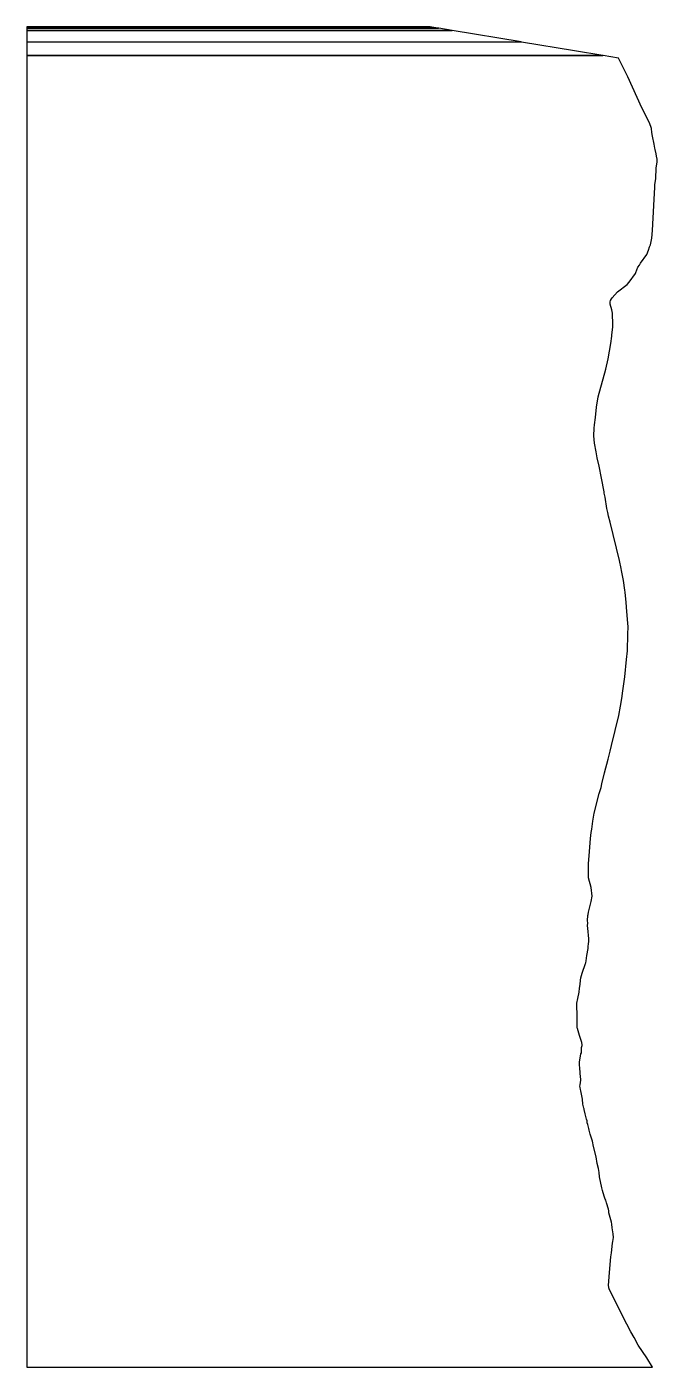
# Model space of a CAD drawing. Extents: x -56 to 30, y -92 to 92.
import ezdxf

# ---------------------------------------------------------------- set-up
doc = ezdxf.new("R2010")
doc.units = 0
doc.layers.add('39_117000', color=7, linetype='CONTINUOUS')

msp = doc.modelspace()

# ---------------------------------------------------------------- linework, layer by layer
at = {"layer": '39_117000', "color": 5}
for points in [[(-44.338, 91.857), (-0.265, 91.857), (-0.738, 91.936), (-56.17, 91.936), (-56.17, 91.857), (-44.338, 91.857)], [(-44.733, 91.812), (0.001, 91.812), (-0.23, 91.85101), (-56.17, 91.85101), (-56.17, 91.812), (-44.733, 91.812)], [(-56.17, 91.79601), (-56.17, 91.749), (0.385, 91.749), (0.009, 91.811), (-56.17, 91.811), (-56.17, 91.79601)], [(-56.17, 91.548), (-56.17, 91.43501), (2.257, 91.43501), (0.413, 91.742), (-56.17, 91.742), (-56.17, 91.548)], [(-56.17, 90.425), (-56.17, 89.85201), (11.746, 89.85201), (2.286, 91.43101), (-56.17, 91.43101), (-56.17, 90.425)], [(19.05, 88.633), (11.797, 89.844), (-56.17, 89.844), (-56.17, 87.97701), (22.985, 87.97701), (19.05, 88.633)], [(-54.929, 87.97401), (-56.17, 87.97401), (-56.17, -92.11401), (29.773, -92.11401), (28.997, -90.839), (27.839, -89.08301), (27.25, -88.034), (26.806, -87.26801), (26.258, -86.22201), (23.846, -81.422), (23.838, -81.367), (23.794, -81.22), (23.77, -81.067), (23.734, -80.97601), (23.748, -80.895), (23.862, -79.103), (24.074, -76.982), (24.154, -76.397), (24.308, -75.10201), (24.329, -74.856), (24.408, -74.316), (24.362, -73.806), (24.233, -72.983), (24.181, -72.496), (24.141, -72.201), (23.796, -70.927), (23.803, -70.848), (23.769, -70.62601), (23.761, -70.41901), (23.488, -69.551), (23.356, -69.176), (23.291, -69.033), (23.169, -68.64001), (22.906, -67.869), (22.819, -67.50301), (22.526, -65.953), (22.47, -65.387), (22.383, -64.85001), (22.201, -64.165), (22.071, -63.211), (21.671, -61.83), (21.543, -61.097), (21.233, -60.098), (21.103, -59.57), (21.026, -59.331), (21.002, -59.154), (20.918, -58.799), (20.827, -58.54), (20.793, -58.28), (20.715, -58.049), (20.553, -57.306), (20.44, -56.934), (20.408, -56.805), (20.395, -56.733), (20.391, -56.643), (20.362, -56.559), (20.231, -55.981), (20.171, -55.333), (19.956, -54.175), (19.904, -53.992), (19.845, -53.703), (19.827, -53.509), (19.832, -53.341), (19.956, -52.717), (19.953, -52.556), (19.891, -52.245), (19.843, -51.722), (19.791, -50.952), (19.781, -50.699), (19.753, -50.45), (19.778, -50.24), (19.959, -49.108), (20.018, -48.964), (20.021, -48.698), (20.011, -48.239), (20.115, -47.924), (20.128, -47.863), (20.058, -47.51), (19.827, -46.716), (19.742, -46.59), (19.48, -45.597), (19.445, -45.501), (19.436, -45.336), (19.42, -44.435), (19.428, -44.24), (19.425, -43.955), (19.383, -42.262), (19.37, -42.145), (19.531, -41.481), (19.695, -40.601), (19.76, -40.057), (19.849, -39.561), (19.886, -38.959), (19.946, -38.629), (20.144, -38.012), (20.589, -36.703), (20.614, -36.607), (20.613, -36.576), (20.677, -36.329), (20.778, -35.584), (20.955, -34.644), (20.953, -34.372), (21.017, -33.914), (21.024, -33.71), (21.019, -33.291), (20.906, -31.845), (20.877, -31.515), (20.865, -31.456), (20.893, -31.122), (20.857, -30.793), (20.907, -30.088), (20.927, -29.943), (20.996, -29.621), (21.382, -28.148), (21.5, -27.418), (21.353, -26.249), (21.006, -24.916), (21.009, -24.6), (20.992, -23.652), (20.999, -22.973), (21.065, -21.883), (21.26, -19.539), (21.367, -18.684), (21.469, -18.224), (21.571, -17.14), (21.668, -16.57), (21.774, -16.059), (22.467, -13.341), (22.728, -12.502), (22.828, -11.997), (23.184, -10.502), (23.707, -8.635), (23.978, -7.52), (24.161, -6.728), (25.149, -2.618), (25.404, -1.359), (25.587, -0.29), (25.729, 0.749), (25.977, 2.699), (26.233, 5.054), (26.346, 6.228), (26.419, 8.56), (26.433, 9.541), (26.402, 10.06), (26.275, 11.664), (26.162, 12.869), (26.014, 14.283), (25.967, 14.603), (25.825, 15.889), (25.517, 17.288), (25.483, 17.571), (25.271, 18.637), (23.984, 23.896), (23.762, 24.731), (23.665, 25.237), (23.519, 25.784), (23.273, 27.365), (23.156, 27.909), (23.137, 28.069), (22.783, 29.937), (22.445, 31.614), (22.189, 32.765), (22.055, 33.573), (21.811, 34.749), (21.782, 35.289), (21.743, 35.762), (21.768, 36.844), (21.815, 37.287), (21.94, 38.293), (22.074, 39.724), (22.331, 41.12), (23.395, 44.934), (23.685, 46.333), (24.042, 48.461), (24.199, 49.463), (24.25, 50.131), (24.272, 50.227), (24.326, 50.831), (24.357, 51.343), (24.289, 52.313), (24.291, 52.593), (24.202, 53.06), (23.989, 53.837), (23.989, 54.175), (24.031, 54.341), (24.156, 54.598), (24.23, 54.713), (24.985, 55.54), (26.316, 56.569), (26.584, 56.861), (27.443, 58.049), (27.516, 58.19), (27.773, 58.912), (27.987, 59.205), (28.131, 59.484), (28.992, 60.687), (29.229, 61.244), (29.389, 61.716), (29.508, 62.014), (29.639, 62.667), (29.68, 62.903), (29.787, 63.979), (29.978, 67.38), (30.099, 69.93401), (30.121, 70.243), (30.233, 71.095), (30.302, 72.534), (30.409, 73.409), (30.434, 73.749), (30.348, 74.17001), (30.299, 74.50301), (30.165, 75.091), (30.113, 75.287), (30.032, 75.803), (29.778, 76.902), (29.68, 77.43101), (29.64, 77.978), (29.392, 78.747), (28.329, 80.816), (26.392, 85.051), (25.135, 87.618), (23.002, 87.97401), (-54.929, 87.97401)]]:
    msp.add_lwpolyline(points, dxfattribs=at)

doc.saveas('drawing.dxf')
